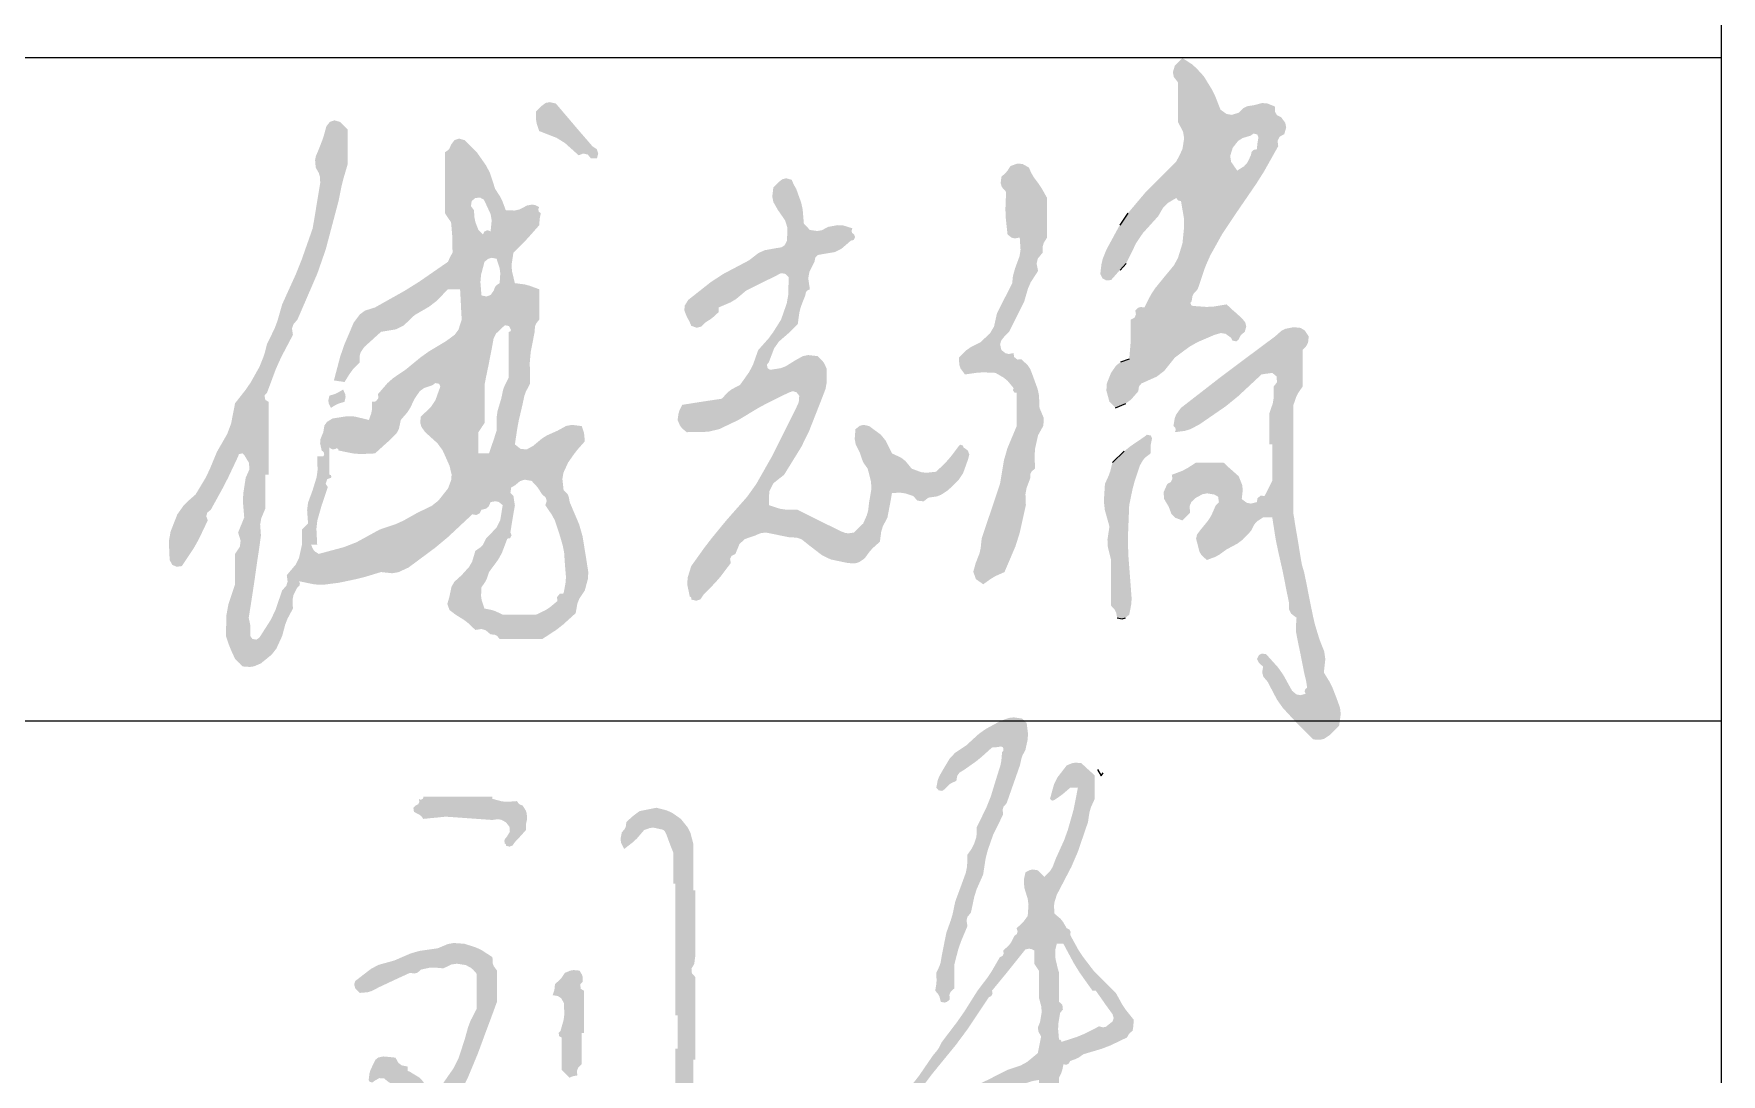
# Model space of a CAD drawing. Header units: inches. Extents: x -1128797 to -980297, y 1991282 to 2033282.
# Drawn here: x -996069 to -994797, y 1993016 to 1993800 of the extents above; entities that cross this region are included whole.
import ezdxf

# ---------------------------------------------------------------- set-up
doc = ezdxf.new("R2010")
doc.units = ezdxf.units.IN
doc.header["$MEASUREMENT"] = 0
doc.layers.add('XD修改V1.1', color=1, linetype='Continuous')
doc.layers.add('图框', color=7, linetype='Continuous')

# ---------------------------------------------------------------- blocks, each defined once
blk = doc.blocks.new('A$C1C4A14D2')
h = blk.add_hatch(color=240)
h.paths.add_polyline_path([(26.306, -10.785), (26.352, -10.851), (26.404, -10.818), (26.428, -10.791), (26.455, -10.736), (26.46, -10.711), (26.476, -10.695), (26.501, -10.69), (26.503, -10.653), (26.506, -10.635), (26.512, -10.599), (26.502, -10.578), (26.473, -10.572), (26.455, -10.587), (26.392, -10.606), (26.359, -10.627), (26.318, -10.679), (26.299, -10.741)], flags=16)
h.paths.add_polyline_path([(25.417, -12.62), (25.435, -12.639), (25.513, -12.605), (25.551, -12.577), (25.607, -12.513), (25.609, -12.488), (25.614, -12.474), (25.63, -12.455), (25.746, -12.403), (25.802, -12.36), (25.882, -12.26), (25.992, -12.178), (26.054, -12.143), (26.18, -12.089), (26.229, -12.075), (26.265, -12.081), (26.306, -12.111), (26.316, -12.132), (26.346, -12.138), (26.363, -12.123), (26.376, -12.096), (26.386, -12.084), (26.409, -12.066), (26.42, -12.025), (26.413, -11.995), (26.386, -11.962), (26.34, -11.921), (26.317, -11.901), (26.272, -11.859), (26.172, -11.876), (26.12, -11.878), (26.02, -11.871), (26.006, -11.867), (25.999, -11.848), (26.008, -11.836), (26.015, -11.796), (26.026, -11.775), (26.054, -11.745), (26.112, -11.574), (26.149, -11.49), (26.237, -11.332), (26.292, -11.249), (26.319, -11.208), (26.375, -11.126), (26.497, -10.948), (26.555, -10.856), (26.661, -10.667), (26.656, -10.627), (26.671, -10.596), (26.707, -10.576), (26.721, -10.526), (26.714, -10.491), (26.684, -10.45), (26.651, -10.433), (26.636, -10.406), (26.638, -10.369), (26.579, -10.345), (26.54, -10.342), (26.478, -10.358), (26.427, -10.366), (26.4, -10.379), (26.363, -10.415), (26.31, -10.431), (26.271, -10.424), (26.226, -10.392), (26.185, -10.287), (26.159, -10.236), (26.1, -10.14), (26.043, -10.078), (26.01, -10.049), (25.939, -10.003), (25.916, -10.026), (25.905, -10.037), (25.882, -10.06), (25.867, -10.109), (25.874, -10.145), (25.905, -10.186), (25.905, -10.305), (25.905, -10.365), (25.905, -10.484), (25.944, -10.558), (25.952, -10.608), (25.939, -10.69), (25.921, -10.727), (25.912, -10.745), (25.893, -10.782), (25.802, -10.874), (25.756, -10.92), (25.664, -11.011), (25.528, -11.172), (25.467, -11.261), (25.366, -11.447), (25.338, -11.517), (25.329, -11.555), (25.32, -11.63), (25.337, -11.663), (25.364, -11.678), (25.401, -11.676), (25.446, -11.625), (25.469, -11.6), (25.515, -11.55), (25.591, -11.396), (25.641, -11.322), (25.756, -11.195), (25.795, -11.128), (25.826, -11.097), (25.893, -11.057), (25.902, -11.071), (25.911, -11.078), (25.928, -11.08), (25.95, -11.207), (25.952, -11.273), (25.939, -11.401), (25.905, -11.51), (25.875, -11.565), (25.802, -11.653), (25.733, -11.738), (25.702, -11.785), (25.653, -11.882), (25.624, -11.879), (25.605, -11.885), (25.584, -11.905), (25.589, -11.935), (25.577, -11.96), (25.55, -11.974), (25.55, -12.093), (25.548, -12.153), (25.538, -12.272), (25.473, -12.294), (25.44, -12.319), (25.401, -12.375), (25.369, -12.456), (25.366, -12.509), (25.389, -12.593), (25.408, -12.611)])
h.paths.add_polyline_path([(24.382, -13.929), (24.438, -13.968), (24.498, -13.925), (24.531, -13.906), (24.598, -13.876), (24.681, -13.681), (24.713, -13.579), (24.759, -13.372), (24.756, -13.289), (24.764, -13.244), (24.793, -13.166), (24.794, -13.135), (24.804, -13.116), (24.828, -13.097), (24.825, -12.996), (24.829, -12.944), (24.851, -12.845), (24.891, -12.773), (24.894, -12.715), (24.862, -12.639), (24.858, -12.545), (24.848, -12.497), (24.816, -12.409), (24.793, -12.348), (24.773, -12.317), (24.724, -12.272), (24.695, -12.275), (24.67, -12.255), (24.667, -12.226), (24.63, -12.233), (24.605, -12.227), (24.575, -12.203), (24.565, -12.162), (24.572, -12.133), (24.598, -12.1), (24.612, -12.086), (24.619, -12.079), (24.633, -12.066), (24.679, -11.974), (24.702, -11.928), (24.747, -11.836), (24.775, -11.74), (24.796, -11.692), (24.851, -11.607), (24.84, -11.551), (24.849, -11.514), (24.885, -11.47), (24.886, -11.422), (24.894, -11.395), (24.919, -11.355), (24.919, -11.236), (24.919, -11.176), (24.919, -11.057), (24.882, -10.991), (24.861, -10.958), (24.816, -10.897), (24.801, -10.87), (24.794, -10.856), (24.782, -10.828), (24.734, -10.801), (24.696, -10.798), (24.644, -10.816), (24.621, -10.851), (24.607, -10.868), (24.575, -10.897), (24.569, -10.944), (24.578, -10.975), (24.61, -11.011), (24.605, -11.14), (24.607, -11.204), (24.621, -11.332), (24.651, -11.356), (24.676, -11.362), (24.713, -11.355), (24.719, -11.448), (24.711, -11.497), (24.679, -11.584), (24.666, -11.629), (24.661, -11.652), (24.656, -11.699), (24.61, -11.791), (24.587, -11.836), (24.541, -11.928), (24.519, -12.026), (24.489, -12.077), (24.415, -12.146), (24.344, -12.181), (24.31, -12.205), (24.255, -12.26), (24.257, -12.314), (24.268, -12.344), (24.3, -12.387), (24.391, -12.374), (24.438, -12.371), (24.53, -12.375), (24.592, -12.411), (24.621, -12.435), (24.667, -12.49), (24.661, -12.505), (24.674, -12.524), (24.69, -12.524), (24.69, -12.625), (24.69, -12.675), (24.69, -12.776), (24.62, -12.943), (24.594, -13.033), (24.564, -13.212), (24.509, -13.377), (24.481, -13.459), (24.426, -13.624), (24.418, -13.699), (24.409, -13.737), (24.381, -13.808), (24.363, -13.873)])
h.paths.add_polyline_path([(22.239, -14.073), (22.237, -14.083), (22.275, -14.092), (22.307, -14.081), (22.329, -14.048), (22.417, -13.957), (22.459, -13.909), (22.535, -13.808), (22.53, -13.777), (22.542, -13.753), (22.57, -13.739), (22.601, -13.664), (22.642, -13.627), (22.719, -13.601), (22.749, -13.587), (22.766, -13.582), (22.799, -13.578), (22.868, -13.592), (22.902, -13.599), (22.971, -13.613), (23.035, -13.617), (23.07, -13.63), (23.12, -13.67), (23.224, -13.75), (23.289, -13.781), (23.418, -13.808), (23.47, -13.811), (23.501, -13.802), (23.544, -13.773), (23.584, -13.718), (23.608, -13.693), (23.659, -13.647), (23.669, -13.571), (23.681, -13.532), (23.716, -13.464), (23.73, -13.39), (23.737, -13.354), (23.75, -13.28), (23.815, -13.278), (23.849, -13.283), (23.911, -13.303), (23.941, -13.338), (23.989, -13.343), (24.025, -13.315), (24.089, -13.306), (24.121, -13.293), (24.174, -13.258), (24.253, -13.181), (24.286, -13.131), (24.323, -13.028), (24.333, -12.99), (24.321, -12.959), (24.289, -12.937), (24.285, -12.923), (24.266, -12.916), (24.255, -12.925), (24.192, -13.008), (24.157, -13.048), (24.083, -13.12), (24.009, -13.128), (23.969, -13.123), (23.899, -13.097), (23.851, -13.039), (23.819, -13.014), (23.75, -12.982), (23.703, -12.886), (23.665, -12.84), (23.578, -12.776), (23.537, -12.767), (23.509, -12.773), (23.475, -12.799), (23.469, -12.873), (23.477, -12.915), (23.51, -12.982), (23.526, -13.031), (23.537, -13.055), (23.567, -13.097), (23.592, -13.195), (23.595, -13.25), (23.578, -13.349), (23.57, -13.415), (23.56, -13.449), (23.533, -13.51), (23.505, -13.537), (23.491, -13.551), (23.464, -13.578), (23.423, -13.584), (23.399, -13.582), (23.361, -13.567), (23.232, -13.503), (23.168, -13.471), (23.04, -13.407), (22.952, -13.406), (22.906, -13.399), (22.822, -13.372), (22.825, -13.27), (22.856, -13.207), (22.937, -13.143), (23.066, -12.934), (23.122, -12.822), (23.212, -12.593), (23.249, -12.497), (23.259, -12.443), (23.257, -12.341), (23.237, -12.3), (23.222, -12.28), (23.189, -12.249), (23.119, -12.241), (23.078, -12.249), (23.017, -12.283), (22.95, -12.325), (22.911, -12.34), (22.833, -12.352), (22.813, -12.341), (22.807, -12.313), (22.822, -12.295), (22.862, -12.19), (22.898, -12.139), (22.982, -12.066), (23.005, -12.043), (23.017, -12.031), (23.04, -12.008), (23.052, -11.919), (23.064, -11.874), (23.097, -11.791), (23.101, -11.768), (23.111, -11.755), (23.131, -11.745), (23.119, -11.662), (23.128, -11.613), (23.166, -11.538), (23.172, -11.507), (23.191, -11.487), (23.223, -11.481), (23.318, -11.465), (23.368, -11.441), (23.441, -11.378), (23.461, -11.374), (23.472, -11.351), (23.464, -11.332), (23.449, -11.32), (23.445, -11.304), (23.452, -11.286), (23.382, -11.264), (23.341, -11.262), (23.269, -11.275), (23.22, -11.301), (23.186, -11.306), (23.131, -11.298), (23.113, -11.279), (23.104, -11.27), (23.086, -11.252), (23.077, -11.144), (23.065, -11.09), (23.028, -10.988), (23.013, -10.962), (23.006, -10.948), (22.994, -10.92), (22.953, -10.909), (22.923, -10.916), (22.891, -10.942), (22.877, -10.956), (22.87, -10.963), (22.856, -10.977), (22.848, -11.046), (22.856, -11.088), (22.891, -11.149), (22.945, -11.227), (22.962, -11.282), (22.959, -11.378), (22.941, -11.413), (22.918, -11.429), (22.879, -11.435), (22.79, -11.451), (22.744, -11.472), (22.673, -11.527), (22.48, -11.629), (22.386, -11.69), (22.215, -11.825), (22.188, -11.868), (22.185, -11.904), (22.203, -11.951), (22.218, -11.978), (22.225, -11.991), (22.237, -12.02), (22.277, -12.035), (22.311, -12.027), (22.341, -11.997), (22.385, -11.969), (22.406, -11.952), (22.444, -11.917), (22.444, -11.903), (22.444, -11.896), (22.444, -11.882), (22.533, -11.844), (22.576, -11.818), (22.65, -11.756), (22.742, -11.71), (22.788, -11.687), (22.879, -11.642), (22.912, -11.624), (22.944, -11.628), (22.971, -11.653), (22.969, -11.783), (22.957, -11.851), (22.914, -11.974), (22.853, -12.071), (22.818, -12.118), (22.742, -12.203), (22.702, -12.315), (22.673, -12.37), (22.604, -12.467), (22.543, -12.498), (22.514, -12.52), (22.467, -12.57), (22.347, -12.588), (22.288, -12.597), (22.169, -12.616), (22.148, -12.659), (22.141, -12.683), (22.134, -12.73), (22.152, -12.772), (22.168, -12.793), (22.203, -12.822), (22.363, -12.819), (22.448, -12.799), (22.593, -12.73), (22.74, -12.641), (22.816, -12.6), (22.971, -12.524), (23.002, -12.513), (23.03, -12.521), (23.051, -12.547), (23.049, -12.585), (23.044, -12.604), (23.028, -12.639), (22.955, -12.785), (22.918, -12.859), (22.845, -13.005), (22.728, -13.211), (22.658, -13.309), (22.501, -13.487), (22.391, -13.621), (22.338, -13.69), (22.237, -13.831), (22.21, -13.918), (22.207, -13.97), (22.226, -14.06), (22.235, -14.065)])
h.paths.add_polyline_path([(25.439, -14.18), (25.447, -14.22), (25.484, -14.228), (25.509, -14.221), (25.538, -14.197), (25.554, -14.116), (25.556, -14.073), (25.55, -13.991), (25.531, -13.744), (25.528, -13.62), (25.538, -13.372), (25.563, -13.251), (25.579, -13.191), (25.618, -13.074), (25.642, -13.032), (25.66, -13.012), (25.699, -12.982), (25.699, -12.936), (25.701, -12.913), (25.71, -12.868), (25.7, -12.847), (25.671, -12.841), (25.653, -12.856), (25.55, -12.926), (25.501, -12.965), (25.412, -13.051), (25.395, -13.117), (25.383, -13.15), (25.355, -13.212), (25.347, -13.341), (25.354, -13.408), (25.389, -13.533), (25.374, -13.632), (25.377, -13.687), (25.401, -13.785), (25.401, -13.922), (25.401, -13.991), (25.401, -14.129), (25.428, -14.159)])
h.paths.add_polyline_path([(26.875, -15.087), (26.925, -15.137), (26.977, -15.14), (27.008, -15.132), (27.051, -15.103), (27.079, -15.075), (27.092, -15.061), (27.12, -15.034), (27.132, -14.947), (27.127, -14.899), (27.097, -14.816), (27.067, -14.74), (27.048, -14.703), (27.005, -14.633), (27.016, -14.532), (27.008, -14.475), (26.971, -14.381), (26.938, -14.272), (26.925, -14.217), (26.902, -14.106), (26.884, -14.014), (26.875, -13.968), (26.856, -13.876), (26.845, -13.84), (26.84, -13.822), (26.833, -13.785), (26.815, -13.675), (26.806, -13.62), (26.787, -13.51), (26.783, -13.482), (26.781, -13.468), (26.776, -13.441), (26.776, -13.111), (26.776, -12.946), (26.776, -12.616), (26.796, -12.558), (26.81, -12.529), (26.845, -12.478), (26.845, -12.368), (26.845, -12.313), (26.845, -12.203), (26.875, -12.17), (26.886, -12.145), (26.891, -12.1), (26.861, -12.055), (26.829, -12.036), (26.776, -12.031), (26.716, -12.043), (26.684, -12.059), (26.638, -12.1), (26.352, -12.313), (26.21, -12.42), (25.928, -12.639), (25.893, -12.687), (25.881, -12.717), (25.871, -12.776), (25.885, -12.788), (25.889, -12.805), (25.882, -12.822), (25.958, -12.812), (25.997, -12.8), (26.065, -12.765), (26.264, -12.628), (26.359, -12.551), (26.535, -12.387), (26.567, -12.382), (26.583, -12.38), (26.616, -12.375), (26.648, -12.401), (26.652, -12.445), (26.627, -12.478), (26.627, -12.562), (26.62, -12.605), (26.593, -12.684), (26.593, -12.776), (26.593, -12.822), (26.593, -12.914), (26.602, -12.914), (26.606, -12.914), (26.616, -12.914), (26.616, -13.024), (26.616, -13.079), (26.616, -13.189), (26.593, -13.235), (26.581, -13.258), (26.558, -13.303), (26.529, -13.3), (26.504, -13.32), (26.501, -13.349), (26.455, -13.36), (26.424, -13.354), (26.386, -13.326), (26.394, -13.257), (26.389, -13.219), (26.363, -13.154), (26.317, -13.113), (26.294, -13.093), (26.249, -13.051), (26.166, -13.051), (26.125, -13.051), (26.042, -13.051), (25.973, -13.095), (25.936, -13.114), (25.859, -13.143), (25.864, -13.173), (25.852, -13.198), (25.825, -13.212), (25.797, -13.275), (25.801, -13.325), (25.836, -13.384), (25.856, -13.438), (25.885, -13.467), (25.939, -13.487), (25.962, -13.464), (25.974, -13.452), (25.997, -13.429), (25.993, -13.38), (26.006, -13.348), (26.042, -13.315), (26.092, -13.289), (26.125, -13.283), (26.18, -13.292), (26.208, -13.308), (26.214, -13.349), (26.191, -13.372), (26.156, -13.451), (26.132, -13.489), (26.077, -13.556), (26.049, -13.593), (26.042, -13.625), (26.054, -13.67), (26.067, -13.722), (26.083, -13.749), (26.123, -13.785), (26.186, -13.762), (26.217, -13.745), (26.272, -13.705), (26.353, -13.662), (26.392, -13.633), (26.455, -13.567), (26.48, -13.518), (26.501, -13.494), (26.547, -13.464), (26.574, -13.464), (26.588, -13.464), (26.616, -13.464), (26.642, -13.63), (26.659, -13.712), (26.696, -13.876), (26.714, -13.968), (26.723, -14.014), (26.742, -14.106), (26.742, -14.157), (26.758, -14.189), (26.799, -14.22), (26.794, -14.294), (26.796, -14.332), (26.81, -14.404), (26.829, -14.495), (26.838, -14.541), (26.856, -14.633), (26.867, -14.678), (26.872, -14.701), (26.879, -14.747), (26.865, -14.759), (26.86, -14.776), (26.868, -14.793), (26.827, -14.804), (26.797, -14.797), (26.765, -14.77), (26.7, -14.652), (26.66, -14.595), (26.57, -14.495), (26.539, -14.49), (26.515, -14.502), (26.501, -14.53), (26.513, -14.556), (26.524, -14.569), (26.547, -14.587), (26.54, -14.634), (26.55, -14.666), (26.581, -14.702), (26.651, -14.836), (26.696, -14.9), (26.799, -15.011), (26.849, -15.061)])
h = blk.add_hatch(color=240)
h.paths.add_polyline_path([(21.327, -10.475), (21.217, -10.346), (21.172, -10.335), (21.14, -10.341), (21.103, -10.369), (21.089, -10.383), (21.082, -10.39), (21.068, -10.404), (21.067, -10.464), (21.072, -10.496), (21.091, -10.553), (21.222, -10.604), (21.285, -10.643), (21.389, -10.736), (21.424, -10.722), (21.457, -10.73), (21.481, -10.759), (21.499, -10.759), (21.509, -10.759), (21.527, -10.759), (21.536, -10.721), (21.525, -10.69), (21.492, -10.667), (21.382, -10.54)])
h.paths.add_polyline_path([(20.721, -10.871), (20.692, -10.814), (20.621, -10.713), (20.585, -10.677), (20.566, -10.658), (20.53, -10.622), (20.488, -10.61), (20.453, -10.621), (20.427, -10.656), (20.416, -10.683), (20.405, -10.697), (20.381, -10.713), (20.381, -10.897), (20.381, -10.988), (20.381, -11.172), (20.399, -11.199), (20.408, -11.213), (20.427, -11.24), (20.435, -11.332), (20.437, -11.378), (20.438, -11.47), (20.423, -11.496), (20.416, -11.51), (20.404, -11.538), (20.19, -11.686), (20.08, -11.755), (19.854, -11.882), (19.778, -11.906), (19.74, -11.934), (19.693, -11.997), (19.621, -12.166), (19.591, -12.254), (19.544, -12.432), (19.576, -12.437), (19.592, -12.439), (19.624, -12.444), (19.664, -12.38), (19.687, -12.349), (19.739, -12.295), (19.738, -12.247), (19.746, -12.219), (19.773, -12.18), (19.824, -12.134), (19.849, -12.111), (19.899, -12.066), (20.011, -12.047), (20.07, -12.018), (20.152, -11.94), (20.262, -11.876), (20.314, -11.836), (20.404, -11.745), (20.44, -11.745), (20.459, -11.745), (20.495, -11.745), (20.5, -11.836), (20.502, -11.882), (20.507, -11.974), (20.483, -12.049), (20.455, -12.087), (20.392, -12.134), (20.262, -12.212), (20.2, -12.256), (20.083, -12.352), (19.991, -12.414), (19.948, -12.452), (19.876, -12.535), (19.88, -12.565), (19.86, -12.59), (19.831, -12.593), (19.831, -12.649), (19.826, -12.678), (19.808, -12.73), (19.701, -12.704), (19.641, -12.702), (19.533, -12.719), (19.491, -12.745), (19.472, -12.773), (19.464, -12.822), (19.443, -12.873), (19.44, -12.906), (19.452, -12.96), (19.467, -12.972), (19.471, -12.988), (19.464, -13.005), (19.441, -13.005), (19.441, -13.051), (19.51, -13.051), (19.51, -12.937), (19.524, -12.948), (19.537, -12.952), (19.556, -12.948), (19.564, -12.943), (19.577, -12.949), (19.579, -12.96), (19.687, -12.982), (19.743, -12.987), (19.854, -12.982), (19.899, -12.941), (19.922, -12.92), (19.968, -12.879), (20.016, -12.831), (20.034, -12.797), (20.048, -12.73), (20.098, -12.672), (20.119, -12.639), (20.152, -12.57), (20.191, -12.513), (20.224, -12.489), (20.289, -12.467), (20.307, -12.452), (20.336, -12.457), (20.346, -12.478), (20.309, -12.581), (20.276, -12.631), (20.197, -12.707), (20.196, -12.755), (20.204, -12.783), (20.232, -12.822), (20.324, -12.905), (20.364, -12.96), (20.415, -13.074), (20.431, -13.141), (20.428, -13.182), (20.404, -13.246), (20.331, -13.338), (20.28, -13.378), (20.174, -13.429), (20.065, -13.49), (20.007, -13.516), (19.888, -13.556), (19.715, -13.651), (19.62, -13.688), (19.43, -13.739), (19.399, -13.72), (19.386, -13.703), (19.372, -13.67), (19.395, -13.67), (19.395, -13.578), (19.368, -13.578), (19.354, -13.578), (19.326, -13.578), (19.326, -13.597), (19.326, -13.606), (19.326, -13.624), (19.303, -13.624), (19.303, -13.67), (19.281, -13.77), (19.255, -13.821), (19.189, -13.899), (19.195, -13.947), (19.186, -13.978), (19.154, -14.014), (19.103, -14.163), (19.068, -14.236), (18.983, -14.369), (18.96, -14.385), (18.93, -14.38), (18.914, -14.358), (18.915, -14.303), (18.913, -14.274), (18.902, -14.22), (18.921, -14.101), (18.93, -14.042), (18.948, -13.922), (18.966, -13.794), (18.976, -13.73), (18.994, -13.601), (18.988, -13.518), (18.996, -13.472), (19.028, -13.395), (19.028, -13.294), (19.028, -13.244), (19.028, -13.143), (19.038, -13.143), (19.042, -13.143), (19.051, -13.143), (19.051, -12.923), (19.051, -12.813), (19.051, -12.593), (19.027, -12.579), (19.021, -12.545), (19.04, -12.524), (19.107, -12.345), (19.146, -12.258), (19.235, -12.089), (19.228, -12.041), (19.238, -12.01), (19.269, -11.974), (19.419, -11.627), (19.482, -11.446), (19.579, -11.08), (19.601, -10.969), (19.615, -10.914), (19.647, -10.805), (19.647, -10.699), (19.647, -10.647), (19.647, -10.541), (19.624, -10.518), (19.613, -10.507), (19.59, -10.484), (19.548, -10.472), (19.513, -10.484), (19.487, -10.518), (19.468, -10.588), (19.456, -10.623), (19.43, -10.69), (19.408, -10.742), (19.402, -10.772), (19.407, -10.828), (19.43, -10.869), (19.438, -10.895), (19.441, -10.942), (19.418, -11.08), (19.407, -11.149), (19.384, -11.286), (19.302, -11.519), (19.256, -11.634), (19.154, -11.859), (19.119, -11.982), (19.096, -12.043), (19.04, -12.157), (19.022, -12.228), (19.01, -12.262), (18.983, -12.329), (18.918, -12.445), (18.881, -12.5), (18.799, -12.604), (18.769, -12.758), (18.74, -12.835), (18.662, -12.971), (18.607, -13.104), (18.575, -13.169), (18.501, -13.292), (18.44, -13.345), (18.411, -13.375), (18.364, -13.441), (18.313, -13.571), (18.3, -13.645), (18.306, -13.785), (18.326, -13.821), (18.357, -13.836), (18.398, -13.831), (18.486, -13.699), (18.525, -13.63), (18.593, -13.487), (18.582, -13.455), (18.59, -13.427), (18.616, -13.407), (18.703, -13.249), (18.745, -13.168), (18.822, -13.005), (18.828, -12.988), (18.854, -12.981), (18.868, -12.994), (18.904, -13.053), (18.907, -13.103), (18.879, -13.166), (18.861, -13.284), (18.858, -13.345), (18.868, -13.464), (18.85, -13.51), (18.84, -13.533), (18.822, -13.578), (18.841, -13.64), (18.835, -13.685), (18.799, -13.739), (18.799, -13.831), (18.799, -13.876), (18.799, -13.968), (18.749, -14.118), (18.734, -14.2), (18.73, -14.358), (18.754, -14.428), (18.768, -14.463), (18.799, -14.53), (18.822, -14.553), (18.834, -14.564), (18.856, -14.587), (18.912, -14.591), (18.943, -14.586), (18.994, -14.564), (19.075, -14.498), (19.11, -14.453), (19.154, -14.358), (19.177, -14.272), (19.193, -14.23), (19.235, -14.151), (19.232, -14.086), (19.239, -14.05), (19.269, -13.991), (19.284, -13.979), (19.288, -13.963), (19.281, -13.945), (19.397, -13.969), (19.46, -13.972), (19.579, -13.957), (19.708, -13.93), (19.773, -13.914), (19.899, -13.876), (19.983, -13.885), (20.03, -13.877), (20.106, -13.842), (20.307, -13.693), (20.404, -13.612), (20.587, -13.441), (20.617, -13.446), (20.642, -13.434), (20.656, -13.407), (20.691, -13.398), (20.71, -13.382), (20.725, -13.349), (20.762, -13.342), (20.787, -13.348), (20.816, -13.372), (20.798, -13.483), (20.768, -13.543), (20.69, -13.624), (20.669, -13.668), (20.65, -13.689), (20.61, -13.716), (20.586, -13.797), (20.563, -13.837), (20.507, -13.899), (20.452, -13.949), (20.43, -13.987), (20.415, -14.06), (20.399, -14.116), (20.415, -14.162), (20.461, -14.197), (20.525, -14.237), (20.555, -14.26), (20.61, -14.312), (20.657, -14.305), (20.689, -14.315), (20.725, -14.346), (20.755, -14.347), (20.774, -14.357), (20.793, -14.381), (20.922, -14.381), (20.986, -14.381), (21.114, -14.381), (21.221, -14.311), (21.272, -14.271), (21.366, -14.186), (21.379, -14.113), (21.394, -14.076), (21.435, -14.014), (21.459, -13.925), (21.461, -13.875), (21.447, -13.785), (21.418, -13.606), (21.392, -13.516), (21.321, -13.349), (21.314, -13.309), (21.304, -13.287), (21.275, -13.258), (21.266, -13.174), (21.274, -13.127), (21.309, -13.051), (21.356, -12.984), (21.381, -12.952), (21.435, -12.891), (21.431, -12.844), (21.427, -12.821), (21.412, -12.776), (21.338, -12.767), (21.294, -12.775), (21.229, -12.811), (21.15, -12.846), (21.112, -12.87), (21.046, -12.925), (20.997, -12.952), (20.951, -12.948), (20.908, -12.914), (20.926, -12.794), (20.937, -12.734), (20.965, -12.616), (20.979, -12.549), (20.991, -12.516), (21.023, -12.455), (21.02, -12.299), (21.027, -12.219), (21.057, -12.066), (21.059, -12.026), (21.067, -12.005), (21.091, -11.974), (21.091, -11.882), (21.091, -11.836), (21.091, -11.745), (21.02, -11.719), (20.983, -11.709), (20.908, -11.699), (20.886, -11.61), (20.883, -11.56), (20.897, -11.47), (20.977, -11.39), (21.016, -11.348), (21.091, -11.263), (21.094, -11.226), (21.096, -11.208), (21.103, -11.172), (21.088, -11.16), (21.084, -11.143), (21.091, -11.126), (21.058, -11.11), (21.036, -11.107), (21, -11.114), (20.941, -11.144), (20.905, -11.152), (20.839, -11.149), (20.814, -11.082), (20.798, -11.049), (20.759, -10.988)])
h.paths.add_polyline_path([(20.61, -11.057), (20.647, -11.055), (20.674, -11.07), (20.69, -11.103), (20.725, -11.179), (20.733, -11.226), (20.725, -11.309), (20.702, -11.3), (20.678, -11.31), (20.667, -11.332), (20.654, -11.318), (20.647, -11.311), (20.633, -11.298), (20.611, -11.241), (20.604, -11.21), (20.599, -11.149), (20.577, -11.119), (20.582, -11.081)], flags=16)
h.paths.add_polyline_path([(20.708, -11.515), (20.733, -11.508), (20.77, -11.515), (20.793, -11.586), (20.798, -11.625), (20.793, -11.699), (20.769, -11.715), (20.758, -11.729), (20.748, -11.756), (20.725, -11.788), (20.694, -11.8), (20.656, -11.791), (20.648, -11.69), (20.653, -11.636), (20.679, -11.538)], flags=16)
h.paths.add_polyline_path([(20.834, -12.016), (20.863, -12.022), (20.874, -12.043), (20.879, -12.052), (20.872, -12.064), (20.862, -12.066), (20.862, -12.203), (20.862, -12.272), (20.862, -12.409), (20.831, -12.47), (20.819, -12.503), (20.805, -12.57), (20.777, -12.663), (20.77, -12.713), (20.77, -12.811), (20.748, -12.879), (20.736, -12.914), (20.713, -12.982), (20.681, -12.982), (20.665, -12.982), (20.633, -12.982), (20.633, -12.918), (20.633, -12.886), (20.633, -12.822), (20.651, -12.795), (20.66, -12.781), (20.679, -12.753), (20.679, -12.639), (20.679, -12.581), (20.679, -12.467), (20.683, -12.444), (20.686, -12.432), (20.69, -12.409), (20.709, -12.318), (20.718, -12.272), (20.736, -12.18), (20.748, -12.114), (20.767, -12.078), (20.816, -12.031)], flags=16)
h.paths.add_polyline_path([(20.982, -13.18), (21.034, -13.189), (21.07, -13.227), (21.086, -13.248), (21.114, -13.292), (21.14, -13.313), (21.148, -13.341), (21.137, -13.372), (21.189, -13.448), (21.211, -13.491), (21.24, -13.578), (21.269, -13.677), (21.279, -13.728), (21.286, -13.831), (21.293, -13.913), (21.29, -13.956), (21.275, -14.037), (21.246, -14.04), (21.225, -14.065), (21.229, -14.094), (21.17, -14.143), (21.137, -14.164), (21.068, -14.197), (20.968, -14.197), (20.917, -14.197), (20.816, -14.197), (20.764, -14.172), (20.736, -14.162), (20.679, -14.151), (20.658, -14.09), (20.653, -14.056), (20.656, -13.991), (20.685, -13.949), (20.697, -13.925), (20.713, -13.876), (20.781, -13.784), (20.81, -13.732), (20.851, -13.624), (20.871, -13.621), (20.883, -13.597), (20.874, -13.578), (20.887, -13.496), (20.894, -13.455), (20.908, -13.372), (20.903, -13.345), (20.901, -13.331), (20.897, -13.303), (20.874, -13.28), (20.88, -13.239), (20.908, -13.223), (20.948, -13.19)], flags=16)
h.paths.add_polyline_path([(19.632, -12.557), (19.629, -12.534), (19.613, -12.501), (19.574, -12.524), (19.553, -12.534), (19.51, -12.547), (19.502, -12.583), (19.505, -12.605), (19.521, -12.639), (19.56, -12.615), (19.581, -12.606), (19.624, -12.593)], flags=17)
h.paths.add_polyline_path([(19.521, -13.166), (19.526, -13.157), (19.52, -13.144), (19.51, -13.143), (19.51, -13.051), (19.441, -13.051), (19.441, -13.005), (19.418, -13.005), (19.421, -13.107), (19.414, -13.16), (19.384, -13.258), (19.349, -13.353), (19.342, -13.408), (19.349, -13.51), (19.331, -13.528), (19.322, -13.537), (19.303, -13.556), (19.303, -13.624), (19.326, -13.624), (19.326, -13.606), (19.326, -13.597), (19.326, -13.578), (19.354, -13.578), (19.368, -13.578), (19.395, -13.578), (19.395, -13.67), (19.418, -13.67), (19.412, -13.55), (19.419, -13.487), (19.452, -13.372), (19.471, -13.317), (19.48, -13.29), (19.498, -13.235), (19.482, -13.211), (19.494, -13.175)], flags=17)
h = blk.add_hatch(color=240)
h.paths.add_polyline_path([(20.841, -15.93), (20.84, -15.938), (20.868, -15.945), (20.891, -15.936), (20.907, -15.912), (20.941, -15.876), (20.958, -15.857), (20.991, -15.82), (20.991, -15.786), (20.993, -15.769), (21, -15.736), (20.997, -15.694), (20.989, -15.671), (20.966, -15.635), (20.946, -15.628), (20.936, -15.62), (20.924, -15.602), (20.85, -15.607), (20.811, -15.604), (20.739, -15.585), (20.739, -15.578), (20.739, -15.575), (20.739, -15.568), (20.531, -15.568), (20.426, -15.568), (20.218, -15.568), (20.216, -15.583), (20.197, -15.592), (20.184, -15.585), (20.188, -15.607), (20.179, -15.625), (20.159, -15.635), (20.143, -15.652), (20.147, -15.682), (20.167, -15.694), (20.191, -15.706), (20.202, -15.715), (20.218, -15.736), (20.285, -15.729), (20.319, -15.726), (20.386, -15.719), (20.527, -15.729), (20.598, -15.734), (20.739, -15.744), (20.779, -15.738), (20.804, -15.742), (20.84, -15.761), (20.867, -15.795), (20.87, -15.832), (20.848, -15.87), (20.833, -15.886), (20.829, -15.9), (20.831, -15.921), (20.838, -15.925)])
h.paths.add_polyline_path([(24.109, -17.078), (24.118, -17.114), (24.145, -17.12), (24.163, -17.115), (24.185, -17.098), (24.183, -17.061), (24.192, -17.038), (24.219, -17.014), (24.219, -16.943), (24.219, -16.908), (24.219, -16.837), (24.25, -16.717), (24.271, -16.657), (24.319, -16.543), (24.312, -16.502), (24.319, -16.474), (24.345, -16.442), (24.37, -16.324), (24.388, -16.266), (24.437, -16.156), (24.456, -16.033), (24.472, -15.971), (24.513, -15.854), (24.543, -15.793), (24.558, -15.763), (24.588, -15.702), (24.584, -15.668), (24.59, -15.645), (24.614, -15.618), (24.654, -15.504), (24.674, -15.447), (24.714, -15.333), (24.725, -15.284), (24.733, -15.259), (24.756, -15.215), (24.773, -15.136), (24.775, -15.093), (24.765, -15.013), (24.751, -15), (24.745, -14.993), (24.731, -14.98), (24.668, -14.971), (24.632, -14.975), (24.572, -14.996), (24.459, -15.057), (24.405, -15.095), (24.311, -15.181), (24.226, -15.238), (24.187, -15.278), (24.134, -15.366), (24.106, -15.416), (24.095, -15.444), (24.084, -15.501), (24.102, -15.521), (24.129, -15.525), (24.151, -15.509), (24.179, -15.479), (24.197, -15.466), (24.235, -15.45), (24.242, -15.41), (24.259, -15.387), (24.294, -15.366), (24.382, -15.304), (24.424, -15.27), (24.504, -15.198), (24.531, -15.196), (24.545, -15.195), (24.572, -15.19), (24.587, -15.197), (24.591, -15.219), (24.58, -15.232), (24.574, -15.3), (24.567, -15.334), (24.546, -15.4), (24.495, -15.566), (24.463, -15.647), (24.387, -15.803), (24.388, -15.851), (24.385, -15.876), (24.37, -15.921), (24.353, -15.956), (24.342, -15.973), (24.319, -16.005), (24.316, -16.094), (24.307, -16.14), (24.277, -16.223), (24.257, -16.277), (24.247, -16.304), (24.227, -16.358), (24.207, -16.454), (24.193, -16.501), (24.16, -16.593), (24.146, -16.661), (24.14, -16.694), (24.126, -16.761), (24.117, -16.817), (24.108, -16.845), (24.084, -16.896), (24.086, -16.95), (24.085, -16.977), (24.076, -17.03), (24.1, -17.059)])
h.paths.add_polyline_path([(21.295, -17.662), (21.319, -17.686), (21.342, -17.676), (21.354, -17.673), (21.378, -17.669), (21.376, -17.633), (21.385, -17.61), (21.411, -17.585), (21.411, -17.491), (21.411, -17.444), (21.411, -17.35), (21.418, -17.35), (21.421, -17.35), (21.428, -17.35), (21.428, -17.222), (21.428, -17.158), (21.428, -17.03), (21.405, -17.017), (21.4, -16.982), (21.42, -16.963), (21.419, -16.928), (21.413, -16.909), (21.395, -16.879), (21.351, -16.875), (21.326, -16.879), (21.285, -16.896), (21.26, -16.933), (21.244, -16.951), (21.21, -16.98), (21.207, -17.014), (21.204, -17.031), (21.193, -17.064), (21.233, -17.071), (21.257, -17.087), (21.277, -17.123), (21.281, -17.207), (21.275, -17.252), (21.252, -17.333), (21.238, -17.348), (21.242, -17.374), (21.26, -17.383), (21.26, -17.481), (21.26, -17.53), (21.26, -17.627), (21.284, -17.651)])
h.paths.add_polyline_path([(18.989, -19.441), (19.016, -19.468), (19.094, -19.47), (19.133, -19.467), (19.209, -19.451), (19.214, -19.435), (19.226, -19.426), (19.243, -19.426), (19.303, -19.365), (19.334, -19.335), (19.394, -19.274), (19.484, -19.204), (19.526, -19.163), (19.596, -19.073), (19.674, -18.946), (19.72, -18.886), (19.823, -18.778), (19.909, -18.627), (19.959, -18.554), (20.067, -18.417), (20.15, -18.313), (20.192, -18.26), (20.277, -18.157), (20.334, -18.196), (20.365, -18.213), (20.428, -18.241), (20.486, -18.225), (20.515, -18.21), (20.563, -18.173), (20.649, -18.024), (20.688, -17.946), (20.756, -17.787), (20.747, -17.774), (20.744, -17.767), (20.739, -17.753), (20.718, -17.751), (20.704, -17.755), (20.689, -17.77), (20.631, -17.88), (20.597, -17.933), (20.52, -18.03), (20.5, -18.049), (20.48, -18.054), (20.453, -18.047), (20.444, -18.037), (20.432, -18.034), (20.42, -18.039), (20.411, -17.999), (20.41, -17.978), (20.411, -17.938), (20.511, -17.77), (20.555, -17.682), (20.63, -17.501), (20.687, -17.346), (20.716, -17.269), (20.773, -17.114), (20.773, -17.02), (20.773, -16.973), (20.773, -16.879), (20.748, -16.844), (20.74, -16.821), (20.739, -16.778), (20.661, -16.727), (20.618, -16.706), (20.529, -16.677), (20.447, -16.671), (20.402, -16.679), (20.327, -16.711), (20.192, -16.73), (20.124, -16.749), (19.999, -16.803), (19.883, -16.835), (19.826, -16.864), (19.73, -16.938), (19.705, -16.957), (19.697, -16.983), (19.705, -17.014), (19.719, -17.027), (19.725, -17.034), (19.739, -17.047), (19.798, -17.042), (19.829, -17.033), (19.882, -17.005), (19.976, -16.961), (20.023, -16.939), (20.117, -16.896), (20.152, -16.901), (20.175, -16.894), (20.201, -16.871), (20.267, -16.857), (20.302, -16.856), (20.369, -16.862), (20.43, -16.833), (20.47, -16.827), (20.537, -16.837), (20.575, -16.857), (20.593, -16.872), (20.621, -16.904), (20.621, -17.008), (20.621, -17.061), (20.621, -17.165), (20.575, -17.254), (20.556, -17.303), (20.529, -17.4), (20.482, -17.543), (20.447, -17.613), (20.361, -17.736), (20.339, -17.767), (20.33, -17.784), (20.319, -17.82), (20.279, -17.816), (20.252, -17.793), (20.243, -17.753), (20.208, -17.705), (20.185, -17.683), (20.134, -17.652), (20.122, -17.644), (20.115, -17.64), (20.1, -17.635), (20.1, -17.622), (20.1, -17.615), (20.1, -17.602), (20.055, -17.593), (20.03, -17.574), (20.008, -17.535), (19.971, -17.531), (19.952, -17.529), (19.915, -17.526), (19.878, -17.534), (19.857, -17.551), (19.84, -17.585), (19.819, -17.63), (19.812, -17.654), (19.806, -17.703), (19.814, -17.718), (19.835, -17.722), (19.848, -17.711), (19.886, -17.689), (19.923, -17.692), (19.957, -17.72), (20.029, -17.758), (20.063, -17.787), (20.109, -17.854), (20.138, -17.906), (20.158, -17.931), (20.201, -17.972), (20.188, -18.053), (20.166, -18.097), (20.109, -18.157), (19.992, -18.288), (19.939, -18.359), (19.848, -18.51), (19.773, -18.63), (19.731, -18.688), (19.638, -18.795), (19.558, -18.904), (19.518, -18.957), (19.436, -19.064), (19.376, -19.125), (19.346, -19.155), (19.285, -19.216), (19.276, -19.226), (19.273, -19.236), (19.277, -19.249), (19.201, -19.29), (19.165, -19.319), (19.108, -19.384), (19.072, -19.393), (19.047, -19.389), (19.016, -19.367), (19.004, -19.343), (18.984, -19.331), (18.957, -19.333), (18.937, -19.351), (18.933, -19.378), (18.949, -19.4), (18.976, -19.427)])
h.paths.add_polyline_path([(22.153, -19.576), (22.151, -19.585), (22.172, -19.588), (22.186, -19.583), (22.201, -19.569), (22.215, -19.487), (22.226, -19.446), (22.252, -19.367), (22.252, -19.286), (22.252, -19.246), (22.252, -19.165), (22.259, -19.165), (22.262, -19.165), (22.269, -19.165), (22.269, -18.957), (22.269, -18.852), (22.269, -18.644), (22.262, -18.644), (22.259, -18.644), (22.252, -18.644), (22.252, -18.207), (22.252, -17.988), (22.252, -17.551), (22.259, -17.551), (22.262, -17.551), (22.269, -17.551), (22.269, -17.303), (22.269, -17.178), (22.269, -16.929), (22.242, -16.899), (22.239, -16.863), (22.26, -16.829), (22.263, -16.802), (22.265, -16.788), (22.269, -16.761), (22.269, -16.566), (22.269, -16.469), (22.269, -16.274), (22.262, -16.274), (22.259, -16.274), (22.252, -16.274), (22.252, -16.133), (22.252, -16.062), (22.252, -15.921), (22.231, -15.841), (22.211, -15.801), (22.159, -15.736), (22.093, -15.69), (22.053, -15.672), (21.974, -15.652), (21.924, -15.662), (21.899, -15.667), (21.848, -15.677), (21.806, -15.708), (21.785, -15.725), (21.748, -15.761), (21.744, -15.794), (21.736, -15.812), (21.714, -15.837), (21.704, -15.887), (21.709, -15.917), (21.731, -15.963), (21.797, -15.912), (21.828, -15.883), (21.882, -15.82), (21.927, -15.804), (21.953, -15.802), (22, -15.812), (22.025, -15.818), (22.039, -15.83), (22.05, -15.854), (22.07, -15.908), (22.08, -15.935), (22.101, -15.988), (22.101, -16.082), (22.101, -16.129), (22.101, -16.223), (22.107, -16.223), (22.111, -16.223), (22.117, -16.223), (22.117, -16.62), (22.117, -16.819), (22.117, -17.215), (22.124, -17.215), (22.127, -17.215), (22.134, -17.215), (22.134, -17.316), (22.134, -17.367), (22.134, -17.467), (22.127, -17.467), (22.124, -17.467), (22.117, -17.467), (22.117, -17.582), (22.117, -17.639), (22.117, -17.753), (22.092, -17.775), (22.088, -17.811), (22.109, -17.837), (22.103, -17.938), (22.105, -17.989), (22.117, -18.089), (22.117, -18.311), (22.117, -18.422), (22.117, -18.644), (22.124, -18.644), (22.127, -18.644), (22.134, -18.644), (22.134, -18.758), (22.134, -18.815), (22.134, -18.93), (22.141, -18.93), (22.144, -18.93), (22.151, -18.93), (22.151, -19.105), (22.151, -19.192), (22.151, -19.367), (22.174, -19.38), (22.179, -19.415), (22.159, -19.434), (22.135, -19.483), (22.13, -19.514), (22.134, -19.569), (22.144, -19.567)])
h.paths.add_polyline_path([(25.027, -17.408), (25.025, -17.417), (25.143, -17.379), (25.201, -17.355), (25.311, -17.299), (25.341, -17.307), (25.363, -17.302), (25.387, -17.282), (25.412, -17.263), (25.421, -17.237), (25.412, -17.207), (25.361, -17.137), (25.336, -17.101), (25.286, -17.03), (25.276, -17.03), (25.271, -17.03), (25.261, -17.03), (25.165, -16.895), (25.121, -16.824), (25.042, -16.677), (25.022, -16.677), (25.012, -16.677), (24.992, -16.677), (24.981, -16.723), (24.98, -16.748), (24.983, -16.795), (24.993, -16.835), (24.998, -16.856), (25.009, -16.896), (25.009, -16.983), (25.009, -17.027), (25.009, -17.114), (25.034, -17.136), (25.038, -17.172), (25.017, -17.198), (25.004, -17.278), (25.002, -17.32), (25.009, -17.4), (25.018, -17.399)], flags=16)
h.paths.add_polyline_path([(23.766, -18.114), (23.765, -18.123), (23.851, -18.082), (23.892, -18.056), (23.966, -17.997), (24.01, -17.975), (24.03, -17.961), (24.067, -17.93), (24.11, -17.908), (24.131, -17.894), (24.168, -17.862), (24.263, -17.798), (24.314, -17.771), (24.42, -17.728), (24.501, -17.688), (24.541, -17.667), (24.622, -17.627), (24.72, -17.594), (24.769, -17.567), (24.849, -17.501), (24.859, -17.451), (24.864, -17.425), (24.874, -17.375), (24.853, -17.337), (24.85, -17.307), (24.866, -17.266), (24.878, -17.193), (24.876, -17.152), (24.857, -17.081), (24.857, -17), (24.857, -16.96), (24.857, -16.879), (24.844, -16.859), (24.837, -16.849), (24.824, -16.829), (24.824, -16.788), (24.824, -16.768), (24.824, -16.728), (24.799, -16.716), (24.783, -16.714), (24.756, -16.719), (24.656, -16.844), (24.606, -16.906), (24.504, -17.03), (24.508, -17.053), (24.499, -17.07), (24.479, -17.081), (24.319, -17.321), (24.233, -17.437), (24.05, -17.661), (23.921, -17.833), (23.861, -17.923), (23.748, -18.106), (23.757, -18.105)], flags=16)
h.paths.add_polyline_path([(24.939, -20.478), (24.967, -20.527), (24.981, -20.505), (24.989, -20.494), (25.009, -20.476), (24.998, -20.423), (25.002, -20.391), (25.025, -20.342), (25.025, -20.053), (25.025, -19.908), (25.025, -19.619), (25, -19.597), (24.996, -19.561), (25.017, -19.535), (25.026, -19.525), (25.022, -19.506), (25.009, -19.501), (25.009, -19.434), (25.009, -19.4), (25.009, -19.333), (25.002, -19.333), (24.998, -19.333), (24.992, -19.333), (24.992, -19.118), (24.992, -19.01), (24.992, -18.795), (25.019, -18.749), (25.022, -18.71), (25, -18.661), (24.979, -18.634), (24.983, -18.599), (25.009, -18.577), (25.009, -18.22), (25.009, -18.042), (25.009, -17.686), (25.027, -17.648), (25.034, -17.627), (25.042, -17.585), (25.064, -17.589), (25.082, -17.58), (25.093, -17.56), (25.135, -17.545), (25.156, -17.535), (25.193, -17.509), (25.328, -17.469), (25.394, -17.444), (25.521, -17.383), (25.534, -17.36), (25.543, -17.349), (25.563, -17.333), (25.569, -17.3), (25.57, -17.283), (25.572, -17.249), (25.511, -17.173), (25.484, -17.132), (25.437, -17.047), (25.37, -16.98), (25.336, -16.946), (25.269, -16.879), (25.191, -16.777), (25.155, -16.723), (25.093, -16.61), (25.096, -16.588), (25.088, -16.57), (25.067, -16.56), (25.038, -16.51), (25.019, -16.487), (24.975, -16.45), (24.971, -16.393), (24.975, -16.363), (24.992, -16.308), (25.102, -16.097), (25.15, -15.986), (25.227, -15.761), (25.238, -15.689), (25.248, -15.652), (25.278, -15.585), (25.278, -15.514), (25.278, -15.479), (25.278, -15.408), (25.237, -15.371), (25.217, -15.353), (25.177, -15.316), (25.133, -15.312), (25.108, -15.316), (25.067, -15.333), (24.998, -15.422), (24.971, -15.476), (24.941, -15.585), (24.951, -15.595), (24.962, -15.598), (24.975, -15.593), (25.024, -15.559), (25.048, -15.54), (25.093, -15.501), (25.116, -15.501), (25.128, -15.501), (25.151, -15.501), (25.148, -15.517), (25.146, -15.526), (25.143, -15.543), (25.133, -15.593), (25.128, -15.618), (25.118, -15.669), (25.075, -15.82), (25.048, -15.895), (24.983, -16.039), (24.961, -16.098), (24.943, -16.127), (24.899, -16.173), (24.879, -16.153), (24.869, -16.143), (24.849, -16.123), (24.812, -16.117), (24.789, -16.121), (24.756, -16.139), (24.746, -16.185), (24.744, -16.21), (24.748, -16.257), (24.773, -16.338), (24.779, -16.383), (24.773, -16.467), (24.744, -16.507), (24.726, -16.526), (24.689, -16.56), (24.697, -16.583), (24.691, -16.603), (24.672, -16.618), (24.647, -16.668), (24.629, -16.691), (24.588, -16.728), (24.592, -16.75), (24.583, -16.768), (24.563, -16.778), (24.502, -16.883), (24.468, -16.934), (24.395, -17.03), (24.294, -17.19), (24.24, -17.267), (24.126, -17.417), (24.104, -17.46), (24.09, -17.481), (24.059, -17.518), (23.952, -17.674), (23.893, -17.749), (23.765, -17.888), (23.769, -17.91), (23.76, -17.928), (23.739, -17.938), (23.672, -18.032), (23.639, -18.079), (23.571, -18.173), (23.501, -18.244), (23.465, -18.279), (23.395, -18.35), (23.356, -18.373), (23.338, -18.389), (23.311, -18.425), (23.304, -18.453), (23.312, -18.476), (23.336, -18.493), (23.356, -18.516), (23.387, -18.519), (23.412, -18.501), (23.579, -18.407), (23.66, -18.354), (23.815, -18.241), (23.863, -18.235), (23.889, -18.223), (23.924, -18.19), (24.005, -18.141), (24.044, -18.114), (24.118, -18.056), (24.14, -18.06), (24.158, -18.051), (24.168, -18.03), (24.271, -17.97), (24.321, -17.938), (24.42, -17.871), (24.561, -17.832), (24.631, -17.802), (24.756, -17.728), (24.796, -17.715), (24.816, -17.71), (24.857, -17.703), (24.857, -17.898), (24.857, -17.995), (24.857, -18.19), (24.864, -18.19), (24.867, -18.19), (24.874, -18.19), (24.874, -18.278), (24.874, -18.321), (24.874, -18.409), (24.867, -18.409), (24.864, -18.409), (24.857, -18.409), (24.857, -18.489), (24.857, -18.53), (24.857, -18.61), (24.884, -18.641), (24.887, -18.677), (24.866, -18.711), (24.853, -18.906), (24.851, -19.004), (24.857, -19.199), (24.864, -19.199), (24.867, -19.199), (24.874, -19.199), (24.874, -19.306), (24.874, -19.36), (24.874, -19.468), (24.881, -19.468), (24.884, -19.468), (24.891, -19.468), (24.891, -19.542), (24.891, -19.579), (24.891, -19.653), (24.898, -19.653), (24.901, -19.653), (24.908, -19.653), (24.908, -19.666), (24.908, -19.673), (24.908, -19.686), (24.911, -19.74), (24.913, -19.767), (24.916, -19.821), (24.926, -19.982), (24.931, -20.063), (24.941, -20.224), (24.931, -20.291), (24.929, -20.325), (24.933, -20.392), (24.932, -20.448)])
at = {"color": 240}
for p, q in [((25.528, -11.172), (25.467, -11.261)), ((25.528, -11.172), (25.467, -11.261)), ((25.469, -11.6), (25.515, -11.55)), ((25.538, -12.272), (25.473, -12.294)), ((25.435, -12.639), (25.513, -12.605)), ((25.501, -12.965), (25.412, -13.051)), ((25.447, -14.22), (25.484, -14.228)), ((25.484, -14.228), (25.509, -14.221)), ((25.299, -15.364), (25.326, -15.412)), ((25.326, -15.412), (25.341, -15.39))]:
    blk.add_line(p, q, dxfattribs=at)
blk = doc.blocks.new('A$C7E80777F')
at = {"layer": 'XD修改V1.1', "color": 1, "linetype": 'Continuous'}
blk.add_blockref('A$C1C4A14D2', (0, 0), dxfattribs=at)

msp = doc.modelspace()

# ---------------------------------------------------------------- linework, layer by layer
at = {"layer": '图框', "color": 240, "ltscale": 0.5}
for p, q in [((-994797.40571, 1995281.5788), (-994797.40571, 1992281.5788)), ((-994797.40571, 1995281.5788), (-994797.40571, 1992281.5788)), ((-994797.40571, 1993781.5788), (-999297.40571, 1993781.5788)), ((-994797.40571, 1993281.5788), (-999297.40571, 1993281.5788))]:
    msp.add_line(p, q, dxfattribs=at)

# ---------------------------------------------------------------- block references
at = {"layer": 'XD修改V1.1', "color": 1, "linetype": 'Continuous', "xscale": 100, "yscale": 100, "zscale": 100}
msp.add_blockref('A$C7E80777F', (-997797.40571, 1994781.5788), dxfattribs=at)

doc.saveas('drawing.dxf')
